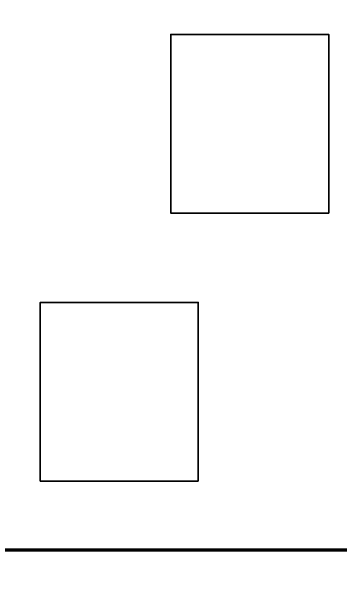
# Model space of a CAD drawing. Header units: inches. Extents: x 28 to 188, y 62 to 218.
# Drawn here: x 130.64 to 153.33, y 102.06 to 142.53 of the extents above; entities that cross this region are included whole.
import ezdxf

# ---------------------------------------------------------------- set-up
doc = ezdxf.new("R2010")
doc.units = ezdxf.units.IN
doc.header["$MEASUREMENT"] = 0
doc.layers.add('racks', color=7, linetype='Continuous')
doc.layers.add('walls', color=7, linetype='Continuous')

# ---------------------------------------------------------------- blocks, each defined once
blk = doc.blocks.new('block 25')
at = {"layer": 'racks', "color": 250, "lineweight": 35, "true_color": 0x221e1f}
blk.add_lwpolyline([(143.52, 110.144), (132.612, 110.144), (132.612, 122.474), (143.52, 122.474), (143.52, 110.144)], dxfattribs=at)
blk = doc.blocks.new('block 24')
at = {"layer": 'racks'}
blk.add_blockref('block 25', (0, 0), dxfattribs=at)
blk = doc.blocks.new('block 23')
at = {"layer": 'racks'}
blk.add_blockref('block 24', (0, 0), dxfattribs=at)
blk = doc.blocks.new('block 28')
at = {"layer": 'racks', "color": 250, "lineweight": 35, "true_color": 0x221e1f}
blk.add_lwpolyline([(152.531, 128.64), (141.623, 128.64), (141.623, 140.97), (152.531, 140.97), (152.531, 128.64)], dxfattribs=at)
blk = doc.blocks.new('block 27')
at = {"layer": 'racks'}
blk.add_blockref('block 28', (0, 0), dxfattribs=at)
blk = doc.blocks.new('block 26')
at = {"layer": 'racks'}
blk.add_blockref('block 27', (0, 0), dxfattribs=at)

msp = doc.modelspace()

# ---------------------------------------------------------------- linework, layer by layer
at = {"layer": 'walls', "color": 250, "lineweight": 70, "true_color": 0x231f20}
msp.add_lwpolyline([(187.974, 122.883), (187.974, 151.298), (167.439, 169.233), (160.347, 169.233), (160.347, 152.561), (133.196, 152.561), (133.196, 169.233), (101.281, 169.233), (101.281, 217.819), (27.926, 217.819), (27.926, 162.278), (43.392, 162.278), (43.392, 120.65), (27.926, 120.65), (27.926, 61.581), (72.406, 61.581), (101.281, 83.025), (101.281, 105.404), (168.439, 105.404), (187.974, 122.883)], dxfattribs=at)

# ---------------------------------------------------------------- block references
at = {"layer": 'racks'}
for name in ['block 26', 'block 23']:
    msp.add_blockref(name, (0, 0), dxfattribs=at)

doc.saveas('drawing.dxf')
